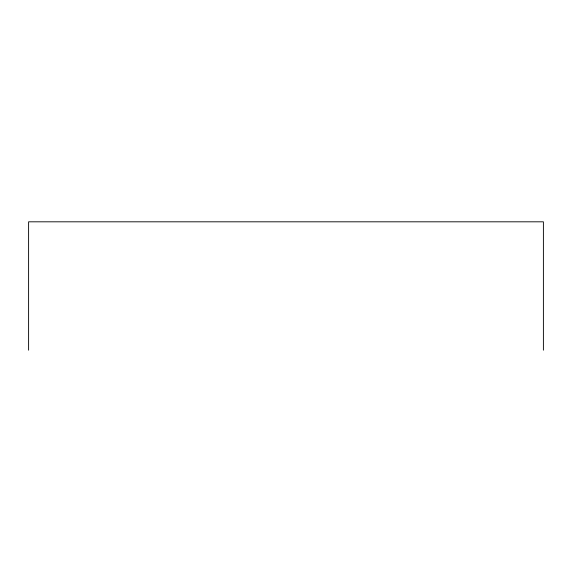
<?xml version="1.0" encoding="UTF-8"?>
<svg xmlns="http://www.w3.org/2000/svg" width="572" height="572" viewBox="0 0 572 572"><rect width="100%" height="100%" fill="white"/><g stroke="black" fill="none" stroke-linecap="round" stroke-linejoin="round"><path stroke-width="0.86" d="M543.4 350.186L543.4 221.814L28.6 221.814L28.6 350.186"/></g></svg>
